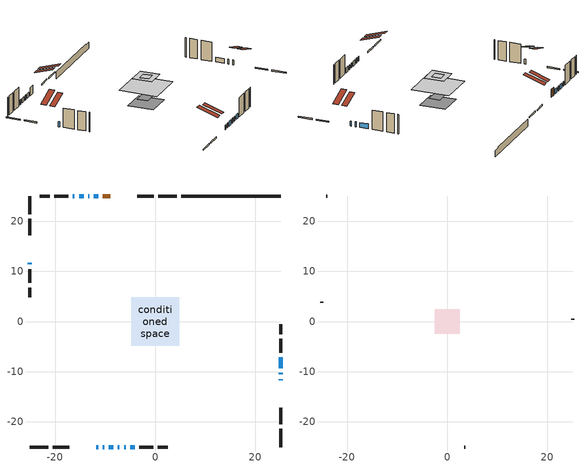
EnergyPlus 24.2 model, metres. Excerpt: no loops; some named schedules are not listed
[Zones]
conditioned space
 floor adiabatic (AdiabaticFloorConstruction): -4.82,-4.82 -4.82,4.82 4.82,4.82 4.82,-4.82 z2.67
 floor foundation (Slab1 construction): -3.25,-3.25 -3.25,3.25 3.25,3.25 3.25,-3.25 z-1.6
 floor foundation (Slab2 construction): -2.14,-1.29 -2.14,1.29 2.14,1.29 2.14,-1.29 z0
 wall outside (RimJoist1 construction): 4.3,25.04 0.64,25.04 / -25.04,-25.04 -21.38,-25.04 / -25.04,25.04 -25.04,21.38 / 25.04,-25.04 25.04,-21.38 z0.23:0.53
 wall outside (RimJoist2 construction): -0.29,25.04 -3.58,25.04 / -20.45,-25.04 -17.17,-25.04 / -25.04,20.45 -25.04,17.17 / 25.04,-20.45 25.04,-17.17 z0.23:0.53
 wall outside (AdiabaticWallConstruction 1): -9.01,25.04 -10.45,25.04 z0.23:2.26
 wall outside (AdiabaticWallConstruction): -11.73,-25.04 -11.41,-25.04 / -10.48,-25.04 -10.2,-25.04 / -25.04,11.73 -25.04,11.39 / 25.04,-11.73 25.04,-11.48 / -11.38,25.04 -12.27,25.04 / -9.27,-25.04 -8.38,-25.04 / -13.2,25.04 -13.35,25.04 / -7.45,-25.04 -7.14,-25.04 / 25.04,-10.55 25.04,-10.23 / 25.04,-9.31 25.04,-7.14 / -14.28,25.04 -15.2,25.04 / -16.12,25.04 -16.45,25.04 / -6.22,-25.04 -5.9,-25.04 / -4.97,-25.04 -4.11,-25.04 z0.23:1.45
 wall outside (Wall1 construction): -17.38,25.04 -20.13,25.04 / -3.19,-25.04 -0.44,-25.04 / -25.04,10.46 -25.04,7.71 / 25.04,-6.21 25.04,-3.47 z0.23:5.11
 wall outside (Wall2 construction): -21.06,25.04 -23.02,25.04 / 0.49,-25.04 2.45,-25.04 / -25.04,6.78 -25.04,4.82 / 25.04,-2.54 25.04,-0.58 z0.23:5.11
 wall foundation (FoundationWall1 construction): 5.23,25.04,-1.6 5.23,25.04,0.23 23.06,25.04,0.23 23.06,25.04,-0.05 25.04,25.04,-0.05 25.04,25.04,-1.6
 window (WindowConstruction 10): -11.73,-25.04 -11.41,-25.04 z0.23:1.45
 window (WindowConstruction 5): -10.48,-25.04 -10.2,-25.04 z0.23:1.45
 window (WindowConstruction 6): -25.04,11.73 -25.04,11.39 z0.23:1.45
 window (WindowConstruction 7): 25.04,-11.73 25.04,-11.48 z0.23:1.45
 window (WindowConstruction 8): -11.38,25.04 -12.27,25.04 z0.23:1.45
 window (WindowConstruction 9): -9.27,-25.04 -8.38,-25.04 z0.23:1.45
 window (WindowConstruction 12): -13.2,25.04 -13.35,25.04 z0.23:1.45
 window (WindowConstruction 13): -7.45,-25.04 -7.14,-25.04 z0.23:1.45
 window (WindowConstruction 11): 25.04,-10.55 25.04,-10.24 z0.23:1.45
 window (WindowConstruction): 25.04,-9.31 25.04,-7.14 z0.23:1.45
 window (WindowConstruction 1): -14.28,25.04 -15.19,25.04 z0.23:1.45
 window (WindowConstruction 2): -16.12,25.04 -16.45,25.04 z0.23:1.45
 window (WindowConstruction 3): -6.22,-25.04 -5.9,-25.04 z0.23:1.45
 window (WindowConstruction 4): -4.97,-25.04 -4.12,-25.04 z0.23:1.45
 door (Door): -9.01,25.04 -10.45,25.04 z0.23:2.26
 ceiling adiabatic (AdiabaticFloorConstruction): 4.82,-4.82 4.82,4.82 -4.82,4.82 -4.82,-4.82 z2.67
 roof outside (Roof2 construction): -8.08,25.04,5.11 -8.08,20.3,6.69 -6.83,20.3,6.69 -6.83,25.04,5.11; -12.66,-25.04,5.11 -12.66,-20.3,6.69 -13.91,-20.3,6.69 -13.91,-25.04,5.11; -25.04,12.66,5.11 -20.3,12.66,6.69 -20.3,13.91,6.69 -25.04,13.91,5.11; 25.04,-12.66,5.11 20.3,-12.66,6.69 20.3,-13.91,6.69 25.04,-13.91,5.11
attic - vented
 floor to conditioned space (Floor1 construction Reversed): -1.14,-1.14 -1.14,1.14 1.14,1.14 1.14,-1.14 z5.11
 floor to conditioned space (Floor2 construction Reversed): -2.48,-2.48 -2.48,2.48 2.48,2.48 2.48,-2.48 z5.11
 wall outside (Wall3 construction): -23.95,25.04 -24.11,25.04 / 3.38,-25.04 3.55,-25.04 / -25.04,3.89 -25.04,3.73 / 25.04,0.35 25.04,0.52 z0.23:5.11
 roof outside (Roof1 construction): -5.9,25.04,5.11 -5.9,19.73,6.88 -4.5,19.73,6.88 -4.5,25.04,5.11; -14.84,-25.04,5.11 -14.84,-19.73,6.88 -16.24,-19.73,6.88 -16.24,-25.04,5.11; -25.04,14.84,5.11 -19.73,14.84,6.88 -19.73,16.24,6.88 -25.04,16.24,5.11; 25.04,-14.84,5.11 19.73,-14.84,6.88 19.73,-16.24,6.88 25.04,-16.24,5.11
[Building]
Building 1: Terrain=Suburbs
[Site:Location]
Sydney AP_NS: Latitude {deg}=46.16; Longitude {deg}=-60.05; Time Zone {hr}=-4; Elevation {m}=62; Keep Site Location Information=Yes
[Site:GroundTemperature:Shallow]
2.62187, 0.93492, 0.799824, 1.60037, 4.8141, 8.01286, 10.786, 12.5427, 12.692, 11.2632, 8.56075, 5.46011
[Site:WaterMainsTemperature]
Calculation Method=Schedule; Temperature Schedule=mains temperature schedule
[Material] Roughness=Rough; Thermal Absorptance=0.9
Name | Thickness {m} | Conductivity {W/m-K} | Density {kg/m3} | Specific Heat {J/kg-K} | Solar Absorptance | Visible Absorptance
asphalt or fiberglass shingles | 0.00635 | 0.162714 | 1121.4 | 1465.45 | 0.4 | 0.4
ceiling loosefill ins | 0.0846667 | 0.0480833 | 16.02 | 1046.75 | 0.7 | 0.7
ceiling stud and cavity | 0.1397 | 0.103304 | 65.682 | 1177.47 | 0.7 | 0.7
ceiling stud and cavity 1 | 0.1397 | 0.0992955 | 65.682 | 1177.47 | 0.7 | 0.7
concrete 4.0 in. | 0.1016 | 1.803125 | 2242.8 | 837.4 | 0.7 | 0.7
concrete 8.0 in. | 0.2032 | 1.803125 | 2242.8 | 837.4 | 0.7 | 0.7
door material | 0.04445 | 0.053851 | 512.64 | 1214.23 | 0.7 | 0.7
floor covering | 0.0127 | 0.0433444 | 54.468 | 1339.84 | 0.6 | 0.6
floor rigid ins; wall rigid ins | 0.512978 | 0.029427 | 32.04 | 1214.23 | 0.7 | 0.7
floor stud and cavity | 0.1397 | 1.75129 | 37.0049 | 1207.88 | 0.7 | 0.7
furniture material conditioned space 1 | 0.1524 | 0.115458 | 640.8 | 1214.23 | 0.6 | 0.6
gypsum board | 0.0127 | 0.160291 | 801 | 837.4 | 0.6 | 0.6
osb sheathing 0.5 in. | 0.0127 | 0.115458 | 512.64 | 1214.23 | 0.7 | 0.7
osb sheathing 0.75 in. | 0.01905 | 0.115458 | 512.64 | 1214.23 | 0.7 | 0.7
rim joist stud and cavity | 0.0508 | 0.177588 | 50.32683 | 1063.81 | 0.6 | 0.6
rim joist stud and cavity 1 | 0.0508 | 0.153904 | 50.32683 | 1063.81 | 0.6 | 0.6
roof stud and cavity | 0.2032 | 4.30861 | 78.34581 | 1123.46 | 0.7 | 0.7
wall stud and cavity | 0.1397 | 1.32252 | 139.0536 | 1170.24 | 0.7 | 0.7
wall stud and cavity 1 | 0.1397 | 1.30083 | 139.0536 | 1170.24 | 0.7 | 0.7
wall stud and cavity 2 | 0.0889 | 6.1454 | 50.32683 | 1063.81 | 0.6 | 0.6
wall stud and cavity 3 | 0.0889 | 0.380278 | 52.3479 | 1209.89 | 0.7 | 0.7
wall stud and cavity 4 | 0.0889 | 0.391764 | 83.0341 | 1211.67 | 0.7 | 0.7
wood siding | 0.0254 | 0.102417 | 544.68 | 1172.36 | 0.4 | 0.4
wood siding 1 | 0.00254 | 0.102417 | 544.68 | 1172.36 | 0.4 | 0.4
wood siding 2; wood siding 3; wood siding 4 | 0.0254 | 0.102417 | 544.68 | 1172.36 | 0.7 | 0.7
[WindowMaterial:SimpleGlazingSystem]
Name | U-Factor {W/m2-K} | Solar Heat Gain Coefficient
WindowMaterial | 2.790737 | 0.61
WindowMaterial 1 | 2.75837 | 0.61
WindowMaterial 10 | 2.71068 | 0.48
WindowMaterial 2 | 5.02503 | 0.62
WindowMaterial 3 | 2.71863 | 0.51
WindowMaterial 4 | 2.77825 | 0.53
WindowMaterial 5 | 5.12553 | 0.64
WindowMaterial 6 | 2.75553 | 0.42
WindowMaterial 7 | 2.750991 | 0.43
WindowMaterial 8 | 2.76291 | 0.46
WindowMaterial 9 | 2.75156 | 0.41
[Construction]
AdiabaticFloorConstruction: floor stud and cavity, floor rigid ins, osb sheathing 0.75 in., floor covering
AdiabaticWallConstruction: wood siding 3, wall rigid ins, wall stud and cavity 3, gypsum board
AdiabaticWallConstruction 1: wood siding 4, wall rigid ins, wall stud and cavity 3, gypsum board
Door: door material
Floor1 construction Reversed: gypsum board, ceiling stud and cavity, ceiling loosefill ins
Floor2 construction Reversed: gypsum board, ceiling stud and cavity 1, ceiling loosefill ins
FoundationWall1 construction: concrete 8.0 in.
furniture construction conditioned space 1: furniture material conditioned space 1
PartitionWallConstruction: gypsum board, wall stud and cavity 4, gypsum board
RimJoist1 construction: wood siding 2, rim joist stud and cavity
RimJoist2 construction: wood siding 2, rim joist stud and cavity 1
Roof1 construction: asphalt or fiberglass shingles
Roof2 construction: asphalt or fiberglass shingles, osb sheathing 0.75 in., roof stud and cavity, gypsum board
Slab1 construction; Slab2 construction: concrete 4.0 in.
Wall1 construction: wood siding, osb sheathing 0.5 in., wall stud and cavity, gypsum board
Wall2 construction: wood siding, osb sheathing 0.5 in., wall stud and cavity 1, gypsum board
Wall3 construction: wood siding 1, wall stud and cavity 2
WindowConstruction: WindowMaterial
WindowConstruction 1: WindowMaterial 1
WindowConstruction 10; WindowConstruction 11: WindowMaterial 9
WindowConstruction 12; WindowConstruction 13: WindowMaterial 10
WindowConstruction 2: WindowMaterial 2
WindowConstruction 3: WindowMaterial 3
WindowConstruction 4: WindowMaterial 4
WindowConstruction 5: WindowMaterial 5
WindowConstruction 6: WindowMaterial 6
WindowConstruction 7: WindowMaterial 7
WindowConstruction 8; WindowConstruction 9: WindowMaterial 8
[Zone] Multiplier=1; Part of Total Floor Area=Yes
Name | Volume {m3}
attic - vented | 8.5436
conditioned space | 275.2
[Space]
Name | Zone | Volume {m3}
attic - vented 1 | attic - vented | 8.5436
conditioned space 1 | conditioned space | 275.2
[ZoneInfiltration:EffectiveLeakageArea]
infil attic - vented 1: Zone or Space=attic - vented 1; Schedule=Always On Discrete; Effective Air Leakage Area {cm2}=1049.29; Stack Coefficient=0.000462225; Wind Coefficient=1.4526e-05
[ZoneMixing]
whole house fan mix: Zone or Space=attic - vented; Schedule=Always On Continuous; Design Flow Rate Calculation Method=Flow/Zone; Design Flow Rate {m3/s}=0; Source Zone or Space=conditioned space
[SurfaceProperty:ExposedFoundationPerimeter] Exposed Perimeter Calculation Method=TotalExposedPerimeter
Name | Total Exposed Perimeter {m}
Slab1 | 19.812
Slab2 | 13.716
[InternalMass] Zone or ZoneList=conditioned space; Space or SpaceList=conditioned space 1
Name | Construction | Surface Area {m2}
furniture mass conditioned space 1 | furniture construction conditioned space 1 | 58.447
partition wall mass | PartitionWallConstruction | 146.118
[Lights]
interior lighting: Zone or ZoneList or Space or SpaceList=conditioned space 1; Schedule=interior lighting schedule; Design Level Calculation Method=LightingLevel; Lighting Level {W}=343.2; Return Air Fraction=0; Fraction Radiant=0.6; Fraction Visible=0.2; Fraction Replaceable=1
[People]
occupants: Zone or ZoneList or Space or SpaceList=conditioned space 1; Number of People Schedule=occupants schedule; Number of People Calculation Method=People; Number of People=3; Fraction Radiant=0.314171; Sensible Heat Fraction=0.56303; Activity Level Schedule=occupants activity schedule; Carbon Dioxide Generation Rate {m3/s-W}=0; Enable ASHRAE 55 Comfort Warnings=No; Mean Radiant Temperature Calculation Type=EnclosureAveraged
[ElectricEquipment] Zone or ZoneList or Space or SpaceList=conditioned space 1; Design Level Calculation Method=EquipmentLevel
Name | Schedule | Design Level {W} | Fraction Latent | Fraction Radiant | Fraction Lost
clothes dryer | clothes dryer schedule | 140.772 | 0.015 | 0.081 | 0.85
clothes washer | clothes washer schedule | 32.1985 | 0.03 | 0.162 | 0.7
cooking range | cooking range schedule | 215.147 | 0.08 | 0.432 | 0.2
dishwasher | dishwasher schedule | 66.8632 | 0.3 | 0.18 | 0.4
fridge | fridge schedule | 72.9452 | 0 | 0.6 | 0
mech vent house fan | mech vent house fan schedule | 0 | 0 | 0 | 1
mech vent house fan cfis | mech vent house fan cfis schedule | 0 | 0 | 0 | 0
misc plug loads | misc plug loads schedule | 494.7 | 0.045 | 0.513 | 0.1
whole house fan | Always On Discrete | 0 | 0 | 0 | 1
[OtherEquipment] Zone or ZoneList or Space or SpaceList=conditioned space 1; Design Level Calculation Method=EquipmentLevel
Name | Fuel Type | Schedule | Design Level {W} | Fraction Latent | Fraction Radiant | Fraction Lost
clothes dryer 1 | Electricity | clothes dryer schedule | 0 | 0.015 | 0.081 | 0.85
cooking range 1 | Electricity | cooking range schedule | 0 | 0.08 | 0.432 | 0.2
general water use latent | None | general water use schedule | 62.594 | 1 | 0 | 0
general water use sensible | None | general water use schedule | -61.6891 | 0 | 0.6 | 0
mech vent house fan latent load | None | Always On Discrete | 0 | 1 | 0 | 0
mech vent house fan sensible load | None | Always On Discrete | 0 | 0 | 0 | 0
water heater energy adjustment1 | Electricity | Always On Discrete | 0.01 | 0 | 0 | 1
[ZoneInfiltration:DesignFlowRate] Zone or ZoneList or Space or SpaceList=conditioned space 1; Schedule=Always On Discrete; Design Flow Rate Calculation Method=Flow/Zone; Design Flow Rate {m3/s}=0
infil flow; natural vent flow; whole house fan flow
[Foundation:Kiva] Initial Indoor Air Temperature {C}=18; Wall Depth Below Slab {m}=0.2032
Name | Wall Height Above Grade {m}
Foundation Kiva 1 | 0.230002
Foundation Kiva 2 | 0.1016
[Foundation:Kiva:Settings]
Soil Conductivity {W/m-K}=0.849921; Soil Density {kg/m3}=1842.3; Soil Specific Heat {J/kg-K}=418.7; Ground Solar Absorptivity=0.9; Ground Thermal Absorptivity=0.9; Ground Surface Roughness {m}=0.03; Far-Field Width {m}=40; Deep-Ground Boundary Condition=ZeroFlux; Deep-Ground Depth {m}=40; Minimum Cell Dimension {m}=0.2; Maximum Cell Growth Coefficient=3; Simulation Timestep=Timestep
[Exterior:Lights]
exterior lighting: Schedule=exterior lighting schedule; Design Level {W}=75.6
[Schedule:Constant]
Name | Hourly Value
Always On Continuous; mech vent house fan schedule; mech vent house fan cfis schedule; Always On Discrete | 1
occupants activity schedule | 117.228
fridge schedule | 0
[Schedule:Day:Interval]
interior lighting schedule day: No, 01:00, 0.108182, 04:00, 0.0901515, 05:00, 0.0991667, 06:00, 0.162273, 07:00, 0.270455, 08:00, 0.342576, 10:00, 0.369621, 11:00, 0.351591, 12:00, 0.333561, 13:00, 0.324545, 14:00, 0.31553, 15:00, 0.333561, 16:00, 0.369621, 17:00, 0.450758, 18:00, 0.585985, 19:00, 0.775303, 20:00, 0.955606, 21:00, 0.991667, 22:00, 0.712197, 23:00, 0.360606, 24:00, 0.162273
[Schedule:Week:Daily]
interior lighting schedule Week Rule - Jan1-Jan27: interior lighting schedule day, interior lighting schedule day, interior lighting schedule day, interior lighting schedule day, interior lighting schedule day, interior lighting schedule day, interior lighting schedule day, interior lighting schedule default day, interior lighting schedule default day, interior lighting schedule default day, interior lighting schedule default day, interior lighting schedule default day
interior lighting schedule Week Rule - Jan28-Feb3: interior lighting schedule day, interior lighting schedule day, interior lighting schedule day, interior lighting schedule day, interior lighting schedule day 1, interior lighting schedule day 1, interior lighting schedule day 1, interior lighting schedule default day, interior lighting schedule default day, interior lighting schedule default day, interior lighting schedule default day, interior lighting schedule default day
interior lighting schedule Week Rule - Feb4-Feb24: interior lighting schedule day 1, interior lighting schedule day 1, interior lighting schedule day 1, interior lighting schedule day 1, interior lighting schedule day 1, interior lighting schedule day 1, interior lighting schedule day 1, interior lighting schedule default day, interior lighting schedule default day, interior lighting schedule default day, interior lighting schedule default day, interior lighting schedule default day
interior lighting schedule Week Rule - Feb25-Mar3: interior lighting schedule day 1, interior lighting schedule day 1, interior lighting schedule day 1, interior lighting schedule day 1, interior lighting schedule day 2, interior lighting schedule day 2, interior lighting schedule day 2, interior lighting schedule default day, interior lighting schedule default day, interior lighting schedule default day, interior lighting schedule default day, interior lighting schedule default day
interior lighting schedule Week Rule - Mar4-Mar31: interior lighting schedule day 2, interior lighting schedule day 2, interior lighting schedule day 2, interior lighting schedule day 2, interior lighting schedule day 2, interior lighting schedule day 2, interior lighting schedule day 2, interior lighting schedule default day, interior lighting schedule default day, interior lighting schedule default day, interior lighting schedule default day, interior lighting schedule default day
interior lighting schedule Week Rule - Apr1-Apr28: interior lighting schedule day 3, interior lighting schedule day 3, interior lighting schedule day 3, interior lighting schedule day 3, interior lighting schedule day 3, interior lighting schedule day 3, interior lighting schedule day 3, interior lighting schedule default day, interior lighting schedule default day, interior lighting schedule default day, interior lighting schedule default day, interior lighting schedule default day
interior lighting schedule Week Rule - Apr29-May5: interior lighting schedule day 3, interior lighting schedule day 3, interior lighting schedule day 4, interior lighting schedule day 4, interior lighting schedule day 4, interior lighting schedule day 4, interior lighting schedule day 4, interior lighting schedule default day, interior lighting schedule default day, interior lighting schedule default day, interior lighting schedule default day, interior lighting schedule default day
interior lighting schedule Week Rule - May6-May26: interior lighting schedule day 4, interior lighting schedule day 4, interior lighting schedule day 4, interior lighting schedule day 4, interior lighting schedule day 4, interior lighting schedule day 4, interior lighting schedule day 4, interior lighting schedule default day, interior lighting schedule default day, interior lighting schedule default day, interior lighting schedule default day, interior lighting schedule default day
interior lighting schedule Week Rule - May27-Jun2: interior lighting schedule day 4, interior lighting schedule day 4, interior lighting schedule day 4, interior lighting schedule day 4, interior lighting schedule day 4, interior lighting schedule day 5, interior lighting schedule day 5, interior lighting schedule default day, interior lighting schedule default day, interior lighting schedule default day, interior lighting schedule default day, interior lighting schedule default day
interior lighting schedule Week Rule - Jun3-Jun30: interior lighting schedule day 5, interior lighting schedule day 5, interior lighting schedule day 5, interior lighting schedule day 5, interior lighting schedule day 5, interior lighting schedule day 5, interior lighting schedule day 5, interior lighting schedule default day, interior lighting schedule default day, interior lighting schedule default day, interior lighting schedule default day, interior lighting schedule default day
interior lighting schedule Week Rule - Jul1-Jul28: interior lighting schedule day 6, interior lighting schedule day 6, interior lighting schedule day 6, interior lighting schedule day 6, interior lighting schedule day 6, interior lighting schedule day 6, interior lighting schedule day 6, interior lighting schedule default day, interior lighting schedule default day, interior lighting schedule default day, interior lighting schedule default day, interior lighting schedule default day
interior lighting schedule Week Rule - Jul29-Aug4: interior lighting schedule day 6, interior lighting schedule day 6, interior lighting schedule day 6, interior lighting schedule day 7, interior lighting schedule day 7, interior lighting schedule day 7, interior lighting schedule day 7, interior lighting schedule default day, interior lighting schedule default day, interior lighting schedule default day, interior lighting schedule default day, interior lighting schedule default day
interior lighting schedule Week Rule - Aug5-Aug25: interior lighting schedule day 7, interior lighting schedule day 7, interior lighting schedule day 7, interior lighting schedule day 7, interior lighting schedule day 7, interior lighting schedule day 7, interior lighting schedule day 7, interior lighting schedule default day, interior lighting schedule default day, interior lighting schedule default day, interior lighting schedule default day, interior lighting schedule default day
interior lighting schedule Week Rule - Aug26-Sep1: interior lighting schedule day 7, interior lighting schedule day 7, interior lighting schedule day 7, interior lighting schedule day 7, interior lighting schedule day 7, interior lighting schedule day 7, interior lighting schedule day 8, interior lighting schedule default day, interior lighting schedule default day, interior lighting schedule default day, interior lighting schedule default day, interior lighting schedule default day
interior lighting schedule Week Rule - Sep2-Sep29: interior lighting schedule day 8, interior lighting schedule day 8, interior lighting schedule day 8, interior lighting schedule day 8, interior lighting schedule day 8, interior lighting schedule day 8, interior lighting schedule day 8, interior lighting schedule default day, interior lighting schedule default day, interior lighting schedule default day, interior lighting schedule default day, interior lighting schedule default day
interior lighting schedule Week Rule - Sep30-Oct6: interior lighting schedule day 8, interior lighting schedule day 9, interior lighting schedule day 9, interior lighting schedule day 9, interior lighting schedule day 9, interior lighting schedule day 9, interior lighting schedule day 9, interior lighting schedule default day, interior lighting schedule default day, interior lighting schedule default day, interior lighting schedule default day, interior lighting schedule default day
interior lighting schedule Week Rule - Oct7-Oct27: interior lighting schedule day 9, interior lighting schedule day 9, interior lighting schedule day 9, interior lighting schedule day 9, interior lighting schedule day 9, interior lighting schedule day 9, interior lighting schedule day 9, interior lighting schedule default day, interior lighting schedule default day, interior lighting schedule default day, interior lighting schedule default day, interior lighting schedule default day
interior lighting schedule Week Rule - Oct28-Nov3: interior lighting schedule day 9, interior lighting schedule day 9, interior lighting schedule day 9, interior lighting schedule day 9, interior lighting schedule day 10, interior lighting schedule day 10, interior lighting schedule day 10, interior lighting schedule default day, interior lighting schedule default day, interior lighting schedule default day, interior lighting schedule default day, interior lighting schedule default day
interior lighting schedule Week Rule - Nov4-Nov24: interior lighting schedule day 10, interior lighting schedule day 10, interior lighting schedule day 10, interior lighting schedule day 10, interior lighting schedule day 10, interior lighting schedule day 10, interior lighting schedule day 10, interior lighting schedule default day, interior lighting schedule default day, interior lighting schedule default day, interior lighting schedule default day, interior lighting schedule default day
interior lighting schedule Week Rule - Nov25-Dec1: interior lighting schedule day 10, interior lighting schedule day 10, interior lighting schedule day 10, interior lighting schedule day 10, interior lighting schedule day 10, interior lighting schedule day 10, interior lighting schedule day 11, interior lighting schedule default day, interior lighting schedule default day, interior lighting schedule default day, interior lighting schedule default day, interior lighting schedule default day
interior lighting schedule Week Rule - Dec2-Dec31: interior lighting schedule day 11, interior lighting schedule day 11, interior lighting schedule day 11, interior lighting schedule day 11, interior lighting schedule day 11, interior lighting schedule day 11, interior lighting schedule day 11, interior lighting schedule default day, interior lighting schedule default day, interior lighting schedule default day, interior lighting schedule default day, interior lighting schedule default day
occupants schedule Week Rule - Jan1-Dec31: occupants schedule day, occupants schedule day, occupants schedule day, occupants schedule day, occupants schedule day, occupants schedule day, occupants schedule day, occupants schedule default day, occupants schedule default day, occupants schedule default day, occupants schedule default day, occupants schedule default day
clothes dryer schedule Week Rule - Jan1-Dec31: clothes dryer schedule day, clothes dryer schedule day, clothes dryer schedule day, clothes dryer schedule day, clothes dryer schedule day, clothes dryer schedule day, clothes dryer schedule day, clothes dryer schedule default day, clothes dryer schedule default day, clothes dryer schedule default day, clothes dryer schedule default day, clothes dryer schedule default day
clothes washer schedule Week Rule - Jan1-Dec31: clothes washer schedule day, clothes washer schedule day, clothes washer schedule day, clothes washer schedule day, clothes washer schedule day, clothes washer schedule day, clothes washer schedule day, clothes washer schedule default day, clothes washer schedule default day, clothes washer schedule default day, clothes washer schedule default day, clothes washer schedule default day
cooking range schedule Week Rule - Jan1-Dec31: cooking range schedule day, cooking range schedule day, cooking range schedule day, cooking range schedule day, cooking range schedule day, cooking range schedule day, cooking range schedule day, cooking range schedule default day, cooking range schedule default day, cooking range schedule default day, cooking range schedule default day, cooking range schedule default day
dishwasher schedule Week Rule - Jan1-Dec31: dishwasher schedule day, dishwasher schedule day, dishwasher schedule day, dishwasher schedule day, dishwasher schedule day, dishwasher schedule day, dishwasher schedule day, dishwasher schedule default day, dishwasher schedule default day, dishwasher schedule default day, dishwasher schedule default day, dishwasher schedule default day
misc plug loads schedule Week Rule - Jan1-Dec31: misc plug loads schedule day, misc plug loads schedule day, misc plug loads schedule day, misc plug loads schedule day, misc plug loads schedule day, misc plug loads schedule day, misc plug loads schedule day, misc plug loads schedule default day, misc plug loads schedule default day, misc plug loads schedule default day, misc plug loads schedule default day, misc plug loads schedule default day
general water use schedule Week Rule - Jan1-Dec31: general water use schedule day, general water use schedule day, general water use schedule day, general water use schedule day, general water use schedule day, general water use schedule day, general water use schedule day, general water use schedule default day, general water use schedule default day, general water use schedule default day, general water use schedule default day, general water use schedule default day
exterior lighting schedule Week Rule - Jan1-Jan27: exterior lighting schedule day, exterior lighting schedule day, exterior lighting schedule day, exterior lighting schedule day, exterior lighting schedule day, exterior lighting schedule day, exterior lighting schedule day, exterior lighting schedule default day, exterior lighting schedule default day, exterior lighting schedule default day, exterior lighting schedule default day, exterior lighting schedule default day
exterior lighting schedule Week Rule - Jan28-Feb3: exterior lighting schedule day, exterior lighting schedule day, exterior lighting schedule day, exterior lighting schedule day, exterior lighting schedule day 1, exterior lighting schedule day 1, exterior lighting schedule day 1, exterior lighting schedule default day, exterior lighting schedule default day, exterior lighting schedule default day, exterior lighting schedule default day, exterior lighting schedule default day
exterior lighting schedule Week Rule - Feb4-Feb24: exterior lighting schedule day 1, exterior lighting schedule day 1, exterior lighting schedule day 1, exterior lighting schedule day 1, exterior lighting schedule day 1, exterior lighting schedule day 1, exterior lighting schedule day 1, exterior lighting schedule default day, exterior lighting schedule default day, exterior lighting schedule default day, exterior lighting schedule default day, exterior lighting schedule default day
exterior lighting schedule Week Rule - Feb25-Mar3: exterior lighting schedule day 1, exterior lighting schedule day 1, exterior lighting schedule day 1, exterior lighting schedule day 1, exterior lighting schedule day 2, exterior lighting schedule day 2, exterior lighting schedule day 2, exterior lighting schedule default day, exterior lighting schedule default day, exterior lighting schedule default day, exterior lighting schedule default day, exterior lighting schedule default day
exterior lighting schedule Week Rule - Mar4-Mar31: exterior lighting schedule day 2, exterior lighting schedule day 2, exterior lighting schedule day 2, exterior lighting schedule day 2, exterior lighting schedule day 2, exterior lighting schedule day 2, exterior lighting schedule day 2, exterior lighting schedule default day, exterior lighting schedule default day, exterior lighting schedule default day, exterior lighting schedule default day, exterior lighting schedule default day
exterior lighting schedule Week Rule - Apr1-Apr28: exterior lighting schedule day 3, exterior lighting schedule day 3, exterior lighting schedule day 3, exterior lighting schedule day 3, exterior lighting schedule day 3, exterior lighting schedule day 3, exterior lighting schedule day 3, exterior lighting schedule default day, exterior lighting schedule default day, exterior lighting schedule default day, exterior lighting schedule default day, exterior lighting schedule default day
exterior lighting schedule Week Rule - Apr29-May5: exterior lighting schedule day 3, exterior lighting schedule day 3, exterior lighting schedule day 4, exterior lighting schedule day 4, exterior lighting schedule day 4, exterior lighting schedule day 4, exterior lighting schedule day 4, exterior lighting schedule default day, exterior lighting schedule default day, exterior lighting schedule default day, exterior lighting schedule default day, exterior lighting schedule default day
exterior lighting schedule Week Rule - May6-May26: exterior lighting schedule day 4, exterior lighting schedule day 4, exterior lighting schedule day 4, exterior lighting schedule day 4, exterior lighting schedule day 4, exterior lighting schedule day 4, exterior lighting schedule day 4, exterior lighting schedule default day, exterior lighting schedule default day, exterior lighting schedule default day, exterior lighting schedule default day, exterior lighting schedule default day
exterior lighting schedule Week Rule - May27-Jun2: exterior lighting schedule day 4, exterior lighting schedule day 4, exterior lighting schedule day 4, exterior lighting schedule day 4, exterior lighting schedule day 4, exterior lighting schedule day 5, exterior lighting schedule day 5, exterior lighting schedule default day, exterior lighting schedule default day, exterior lighting schedule default day, exterior lighting schedule default day, exterior lighting schedule default day
exterior lighting schedule Week Rule - Jun3-Jun30: exterior lighting schedule day 5, exterior lighting schedule day 5, exterior lighting schedule day 5, exterior lighting schedule day 5, exterior lighting schedule day 5, exterior lighting schedule day 5, exterior lighting schedule day 5, exterior lighting schedule default day, exterior lighting schedule default day, exterior lighting schedule default day, exterior lighting schedule default day, exterior lighting schedule default day
exterior lighting schedule Week Rule - Jul1-Jul28: exterior lighting schedule day 6, exterior lighting schedule day 6, exterior lighting schedule day 6, exterior lighting schedule day 6, exterior lighting schedule day 6, exterior lighting schedule day 6, exterior lighting schedule day 6, exterior lighting schedule default day, exterior lighting schedule default day, exterior lighting schedule default day, exterior lighting schedule default day, exterior lighting schedule default day
exterior lighting schedule Week Rule - Jul29-Aug4: exterior lighting schedule day 6, exterior lighting schedule day 6, exterior lighting schedule day 6, exterior lighting schedule day 7, exterior lighting schedule day 7, exterior lighting schedule day 7, exterior lighting schedule day 7, exterior lighting schedule default day, exterior lighting schedule default day, exterior lighting schedule default day, exterior lighting schedule default day, exterior lighting schedule default day
exterior lighting schedule Week Rule - Aug5-Aug25: exterior lighting schedule day 7, exterior lighting schedule day 7, exterior lighting schedule day 7, exterior lighting schedule day 7, exterior lighting schedule day 7, exterior lighting schedule day 7, exterior lighting schedule day 7, exterior lighting schedule default day, exterior lighting schedule default day, exterior lighting schedule default day, exterior lighting schedule default day, exterior lighting schedule default day
exterior lighting schedule Week Rule - Aug26-Sep1: exterior lighting schedule day 7, exterior lighting schedule day 7, exterior lighting schedule day 7, exterior lighting schedule day 7, exterior lighting schedule day 7, exterior lighting schedule day 7, exterior lighting schedule day 8, exterior lighting schedule default day, exterior lighting schedule default day, exterior lighting schedule default day, exterior lighting schedule default day, exterior lighting schedule default day
exterior lighting schedule Week Rule - Sep2-Sep29: exterior lighting schedule day 8, exterior lighting schedule day 8, exterior lighting schedule day 8, exterior lighting schedule day 8, exterior lighting schedule day 8, exterior lighting schedule day 8, exterior lighting schedule day 8, exterior lighting schedule default day, exterior lighting schedule default day, exterior lighting schedule default day, exterior lighting schedule default day, exterior lighting schedule default day
exterior lighting schedule Week Rule - Sep30-Oct6: exterior lighting schedule day 8, exterior lighting schedule day 9, exterior lighting schedule day 9, exterior lighting schedule day 9, exterior lighting schedule day 9, exterior lighting schedule day 9, exterior lighting schedule day 9, exterior lighting schedule default day, exterior lighting schedule default day, exterior lighting schedule default day, exterior lighting schedule default day, exterior lighting schedule default day
exterior lighting schedule Week Rule - Oct7-Oct27: exterior lighting schedule day 9, exterior lighting schedule day 9, exterior lighting schedule day 9, exterior lighting schedule day 9, exterior lighting schedule day 9, exterior lighting schedule day 9, exterior lighting schedule day 9, exterior lighting schedule default day, exterior lighting schedule default day, exterior lighting schedule default day, exterior lighting schedule default day, exterior lighting schedule default day
exterior lighting schedule Week Rule - Oct28-Nov3: exterior lighting schedule day 9, exterior lighting schedule day 9, exterior lighting schedule day 9, exterior lighting schedule day 9, exterior lighting schedule day 10, exterior lighting schedule day 10, exterior lighting schedule day 10, exterior lighting schedule default day, exterior lighting schedule default day, exterior lighting schedule default day, exterior lighting schedule default day, exterior lighting schedule default day
exterior lighting schedule Week Rule - Nov4-Nov24: exterior lighting schedule day 10, exterior lighting schedule day 10, exterior lighting schedule day 10, exterior lighting schedule day 10, exterior lighting schedule day 10, exterior lighting schedule day 10, exterior lighting schedule day 10, exterior lighting schedule default day, exterior lighting schedule default day, exterior lighting schedule default day, exterior lighting schedule default day, exterior lighting schedule default day
exterior lighting schedule Week Rule - Nov25-Dec1: exterior lighting schedule day 10, exterior lighting schedule day 10, exterior lighting schedule day 10, exterior lighting schedule day 10, exterior lighting schedule day 10, exterior lighting schedule day 10, exterior lighting schedule day 11, exterior lighting schedule default day, exterior lighting schedule default day, exterior lighting schedule default day, exterior lighting schedule default day, exterior lighting schedule default day
exterior lighting schedule Week Rule - Dec2-Dec31: exterior lighting schedule day 11, exterior lighting schedule day 11, exterior lighting schedule day 11, exterior lighting schedule day 11, exterior lighting schedule day 11, exterior lighting schedule day 11, exterior lighting schedule day 11, exterior lighting schedule default day, exterior lighting schedule default day, exterior lighting schedule default day, exterior lighting schedule default day, exterior lighting schedule default day
[Schedule:Year]
interior lighting schedule: interior lighting schedule Week Rule - Jan1-Jan27, 1, 1, 1, 27, interior lighting schedule Week Rule - Jan28-Feb3, 1, 28, 2, 3, interior lighting schedule Week Rule - Feb4-Feb24, 2, 4, 2, 24, interior lighting schedule Week Rule - Feb25-Mar3, 2, 25, 3, 3, interior lighting schedule Week Rule - Mar4-Mar31, 3, 4, 3, 31, interior lighting schedule Week Rule - Apr1-Apr28, 4, 1, 4, 28, interior lighting schedule Week Rule - Apr29-May5, 4, 29, 5, 5, interior lighting schedule Week Rule - May6-May26, 5, 6, 5, 26, interior lighting schedule Week Rule - May27-Jun2, 5, 27, 6, 2, interior lighting schedule Week Rule - Jun3-Jun30, 6, 3, 6, 30, interior lighting schedule Week Rule - Jul1-Jul28, 7, 1, 7, 28, interior lighting schedule Week Rule - Jul29-Aug4, 7, 29, 8, 4, interior lighting schedule Week Rule - Aug5-Aug25, 8, 5, 8, 25, interior lighting schedule Week Rule - Aug26-Sep1, 8, 26, 9, 1, interior lighting schedule Week Rule - Sep2-Sep29, 9, 2, 9, 29, interior lighting schedule Week Rule - Sep30-Oct6, 9, 30, 10, 6, interior lighting schedule Week Rule - Oct7-Oct27, 10, 7, 10, 27, interior lighting schedule Week Rule - Oct28-Nov3, 10, 28, 11, 3, interior lighting schedule Week Rule - Nov4-Nov24, 11, 4, 11, 24, interior lighting schedule Week Rule - Nov25-Dec1, 11, 25, 12, 1, interior lighting schedule Week Rule - Dec2-Dec31, 12, 2, 12, 31
occupants schedule: occupants schedule Week Rule - Jan1-Dec31, 1, 1, 12, 31
clothes dryer schedule: clothes dryer schedule Week Rule - Jan1-Dec31, 1, 1, 12, 31
clothes washer schedule: clothes washer schedule Week Rule - Jan1-Dec31, 1, 1, 12, 31
cooking range schedule: cooking range schedule Week Rule - Jan1-Dec31, 1, 1, 12, 31
dishwasher schedule: dishwasher schedule Week Rule - Jan1-Dec31, 1, 1, 12, 31
misc plug loads schedule: misc plug loads schedule Week Rule - Jan1-Dec31, 1, 1, 12, 31
general water use schedule: general water use schedule Week Rule - Jan1-Dec31, 1, 1, 12, 31
exterior lighting schedule: exterior lighting schedule Week Rule - Jan1-Jan27, 1, 1, 1, 27, exterior lighting schedule Week Rule - Jan28-Feb3, 1, 28, 2, 3, exterior lighting schedule Week Rule - Feb4-Feb24, 2, 4, 2, 24, exterior lighting schedule Week Rule - Feb25-Mar3, 2, 25, 3, 3, exterior lighting schedule Week Rule - Mar4-Mar31, 3, 4, 3, 31, exterior lighting schedule Week Rule - Apr1-Apr28, 4, 1, 4, 28, exterior lighting schedule Week Rule - Apr29-May5, 4, 29, 5, 5, exterior lighting schedule Week Rule - May6-May26, 5, 6, 5, 26, exterior lighting schedule Week Rule - May27-Jun2, 5, 27, 6, 2, exterior lighting schedule Week Rule - Jun3-Jun30, 6, 3, 6, 30, exterior lighting schedule Week Rule - Jul1-Jul28, 7, 1, 7, 28, exterior lighting schedule Week Rule - Jul29-Aug4, 7, 29, 8, 4, exterior lighting schedule Week Rule - Aug5-Aug25, 8, 5, 8, 25, exterior lighting schedule Week Rule - Aug26-Sep1, 8, 26, 9, 1, exterior lighting schedule Week Rule - Sep2-Sep29, 9, 2, 9, 29, exterior lighting schedule Week Rule - Sep30-Oct6, 9, 30, 10, 6, exterior lighting schedule Week Rule - Oct7-Oct27, 10, 7, 10, 27, exterior lighting schedule Week Rule - Oct28-Nov3, 10, 28, 11, 3, exterior lighting schedule Week Rule - Nov4-Nov24, 11, 4, 11, 24, exterior lighting schedule Week Rule - Nov25-Dec1, 11, 25, 12, 1, exterior lighting schedule Week Rule - Dec2-Dec31, 12, 2, 12, 31
[Schedule:Compact]
mains temperature schedule: Through: 01/01, For: AllDays, Until: 24:00, 6.99889, Through: 01/02, For: AllDays, Until: 24:00, 6.94278, Through: 01/03, For: AllDays, Until: 24:00, 6.88722, Through: 01/04, For: AllDays, Until: 24:00, 6.83278, Through: 01/05, For: AllDays, Until: 24:00, 6.77944, Through: 01/06, For: AllDays, Until: 24:00, 6.72722, Through: 01/07, For: AllDays, Until: 24:00, 6.67556, Through: 01/08, For: AllDays, Until: 24:00, 6.62444, Through: 01/09, For: AllDays, Until: 24:00, 6.575, Through: 01/10, For: AllDays, Until: 24:00, 6.52611, Through: 01/11, For: AllDays, Until: 24:00, 6.47889, Through: 01/12, For: AllDays, Until: 24:00, 6.43222, Through: 01/13, For: AllDays, Until: 24:00, 6.38611, Through: 01/14, For: AllDays, Until: 24:00, 6.34167, Through: 01/15, For: AllDays, Until: 24:00, 6.29833, Through: 01/16, For: AllDays, Until: 24:00, 6.25556, Through: 01/17, For: AllDays, Until: 24:00, 6.21444, Through: 01/18, For: AllDays, Until: 24:00, 6.17389, Through: 01/19, For: AllDays, Until: 24:00, 6.135, Through: 01/20, For: AllDays, Until: 24:00, 6.09667, Through: 01/21, For: AllDays, Until: 24:00, 6.06, Through: 01/22, For: AllDays, Until: 24:00, 6.02389, Through: 01/23, For: AllDays, Until: 24:00, 5.98944, Through: 01/24, For: AllDays, Until: 24:00, 5.95611, Through: 01/25, For: AllDays, Until: 24:00, 5.92333, Through: 01/26, For: AllDays, Until: 24:00, 5.89222, Through: 01/27, For: AllDays, Until: 24:00, 5.86278, Through: 01/28, For: AllDays, Until: 24:00, 5.83389, Through: 01/29, For: AllDays, Until: 24:00, 5.80611, Through: 01/30, For: AllDays, Until: 24:00, 5.78, Through: 01/31, For: AllDays, Until: 24:00, 5.755, Through: 02/01, For: AllDays, Until: 24:00, 5.73111, Through: 02/02, For: AllDays, Until: 24:00, 5.70833, Through: 02/03, For: AllDays, Until: 24:00, 5.68722, Through: 02/04, For: AllDays, Until: 24:00, 5.66667, Through: 02/05, For: AllDays, Until: 24:00, 5.64778, Through: 02/06, For: AllDays, Until: 24:00, 5.63056, Through: 02/07, For: AllDays, Until: 24:00, 5.61389, Through: 02/08, For: AllDays, Until: 24:00, 5.59889, Through: 02/09, For: AllDays, Until: 24:00, 5.585, Through: 02/10, For: AllDays, Until: 24:00, 5.57278, Through: 02/11, For: AllDays, Until: 24:00, 5.56167, Through: 02/12, For: AllDays, Until: 24:00, 5.55167, Through: 02/13, For: AllDays, Until: 24:00, 5.54278, Through: 02/14, For: AllDays, Until: 24:00, 5.53556, Through: 02/15, For: AllDays, Until: 24:00, 5.52944, Through: 02/16, For: AllDays, Until: 24:00, 5.52444, Through: 02/17, For: AllDays, Until: 24:00, 5.52111, Through: 02/18, For: AllDays, Until: 24:00, 5.51889, Through: 02/19, For: AllDays, Until: 24:00, 5.51833, Through: 02/20, For: AllDays, Until: 24:00, 5.51889, Through: 02/21, For: AllDays, Until: 24:00, 5.52056, Through: 02/22, For: AllDays, Until: 24:00, 5.52333, Through: 02/23, For: AllDays, Until: 24:00, 5.52778, Through: 02/24, For: AllDays, Until: 24:00, 5.53333, Through: 02/25, For: AllDays, Until: 24:00, 5.54056, Through: 02/26, For: AllDays, Until: 24:00, 5.54833, Through: 02/27, For: AllDays, Until: 24:00, 5.55833, Through: 02/28, For: AllDays, Until: 24:00, 5.56889, Through: 03/01, For: AllDays, Until: 24:00, 5.58111, Through: 03/02, For: AllDays, Until: 24:00, 5.59444, Through: 03/03, For: AllDays, Until: 24:00, 5.60889, Through: 03/04, For: AllDays, Until: 24:00, 5.625, Through: 03/05, For: AllDays, Until: 24:00, 5.64222, Through: 03/06, For: AllDays, Until: 24:00, 5.66056, Through: 03/07, For: AllDays, Until: 24:00, 5.68056, Through: 03/08, For: AllDays, Until: 24:00, 5.70167, Through: 03/09, For: AllDays, Until: 24:00, 5.72389, Through: 03/10, For: AllDays, Until: 24:00, 5.74722, Through: 03/11, For: AllDays, Until: 24:00, 5.77167, Through: 03/12, For: AllDays, Until: 24:00, 5.79778, Through: 03/13, For: AllDays, Until: 24:00, 5.825, Through: 03/14, For: AllDays, Until: 24:00, 5.85333, Through: 03/15, For: AllDays, Until: 24:00, 5.88278, Through: 03/16, For: AllDays, Until: 24:00, 5.91333, Through: 03/17, For: AllDays, Until: 24:00, 5.94556, Through: 03/18, For: AllDays, Until: 24:00, 5.97889, Through: 03/19, For: AllDays, Until: 24:00, 6.01278, Through: 03/20, For: AllDays, Until: 24:00, 6.04833, Through: 03/21, For: AllDays, Until: 24:00, 6.085, Through: 03/22, For: AllDays, Until: 24:00, 6.12278, Through: 03/23, For: AllDays, Until: 24:00, 6.16167, Through: 03/24, For: AllDays, Until: 24:00, 6.20167, Through: 03/25, For: AllDays, Until: 24:00, 6.24222, Through: 03/26, For: AllDays, Until: 24:00, 6.28444, Through: 03/27, For: AllDays, Until: 24:00, 6.32778, Through: 03/28, For: AllDays, Until: 24:00, 6.37222, Through: 03/29, For: AllDays, Until: 24:00, 6.41722, Through: 03/30, For: AllDays, Until: 24:00, 6.46389, Through: 03/31, For: AllDays, Until: 24:00, 6.51111, Through: 04/01, For: AllDays, Until: 24:00, 6.55944, Through: 04/02, For: AllDays, Until: 24:00, 6.60889, Through: 04/03, For: AllDays, Until: 24:00, 6.65944, Through: 04/04, For: AllDays, Until: 24:00, 6.71056, Through: 04/05, For: AllDays, Until: 24:00, 6.76278, Through: 04/06, For: AllDays, Until: 24:00, 6.81611, Through: 04/07, For: AllDays, Until: 24:00, 6.87, Through: 04/08, For: AllDays, Until: 24:00, 6.925, Through: 04/09, For: AllDays, Until: 24:00, 6.98111, Through: 04/10, For: AllDays, Until: 24:00, 7.03778, Through: 04/11, For: AllDays, Until: 24:00, 7.09556, Through: 04/12, For: AllDays, Until: 24:00, 7.15389, Through: 04/13, For: AllDays, Until: 24:00, 7.21333, Through: 04/14, For: AllDays, Until: 24:00, 7.27333, Through: 04/15, For: AllDays, Until: 24:00, 7.33389, Through: 04/16, For: AllDays, Until: 24:00, 7.39556, Through: 04/17, For: AllDays, Until: 24:00, 7.45778, Through: 04/18, For: AllDays, Until: 24:00, 7.52111, Through: 04/19, For: AllDays, Until: 24:00, 7.585, Through: 04/20, For: AllDays, Until: 24:00, 7.64944, Through: 04/21, For: AllDays, Until: 24:00, 7.71444, Through: 04/22, For: AllDays, Until: 24:00, 7.78, Through: 04/23, For: AllDays, Until: 24:00, 7.84667, Through: 04/24, For: AllDays, Until: 24:00, 7.91389, Through: 04/25, For: AllDays, Until: 24:00, 7.98111, Through: 04/26, For: AllDays, Until: 24:00, 8.04944, Through: 04/27, For: AllDays, Until: 24:00, 8.11833, Through: 04/28, For: AllDays, Until: 24:00, 8.18778, Through: 04/29, For: AllDays, Until: 24:00, 8.25722, Through: 04/30, For: AllDays, Until: 24:00, 8.32778, Through: 05/01, For: AllDays, Until: 24:00, 8.39833, Through: 05/02, For: AllDays, Until: 24:00, 8.46944, Through: 05/03, For: AllDays, Until: 24:00, 8.54111, Through: 05/04, For: AllDays, Until: 24:00, 8.61333, Through: 05/05, For: AllDays, Until: 24:00, 8.68556, Through: 05/06, For: AllDays, Until: 24:00, 8.75833, Through: 05/07, For: AllDays, Until: 24:00, 8.83167, Through: 05/08, For: AllDays, Until: 24:00, 8.905, Through: 05/09, For: AllDays, Until: 24:00, 8.97889, Through: 05/10, For: AllDays, Until: 24:00, 9.05278, Through: 05/11, For: AllDays, Until: 24:00, 9.12722, Through: 05/12, For: AllDays, Until: 24:00, 9.20167, Through: 05/13, For: AllDays, Until: 24:00, 9.27667, Through: 05/14, For: AllDays, Until: 24:00, 9.35111, Through: 05/15, For: AllDays, Until: 24:00, 9.42611, Through: 05/16, For: AllDays, Until: 24:00, 9.50167, Through: 05/17, For: AllDays, Until: 24:00, 9.57667, Through: 05/18, For: AllDays, Until: 24:00, 9.65222, Through: 05/19, For: AllDays, Until: 24:00, 9.72778, Through: 05/20, For: AllDays, Until: 24:00, 9.80333, Through: 05/21, For: AllDays, Until: 24:00, 9.87889, Through: 05/22, For: AllDays, Until: 24:00, 9.95444, Through: 05/23, For: AllDays, Until: 24:00, 10.0306, Through: 05/24, For: AllDays, Until: 24:00, 10.1061, Through: 05/25, For: AllDays, Until: 24:00, 10.1811, Through: 05/26, For: AllDays, Until: 24:00, 10.2567, Through: 05/27, For: AllDays, Until: 24:00, 10.3322, Through: 05/28, For: AllDays, Until: 24:00, 10.4072, Through: 05/29, For: AllDays, Until: 24:00, 10.4822, Through: 05/30, For: AllDays, Until: 24:00, 10.5572, Through: 05/31, For: AllDays, Until: 24:00, 10.6322, Through: 06/01, For: AllDays, Until: 24:00, 10.7067, Through: 06/02, For: AllDays, Until: 24:00, 10.7806, Through: 06/03, For: AllDays, Until: 24:00, 10.8544, Through: 06/04, For: AllDays, Until: 24:00, 10.9283, Through: 06/05, For: AllDays, Until: 24:00, 11.0017, Through: 06/06, For: AllDays, Until: 24:00, 11.075, Through: 06/07, For: AllDays, Until: 24:00, 11.1478, Through: 06/08, For: AllDays, Until: 24:00, 11.22, Through: 06/09, For: AllDays, Until: 24:00, 11.2922, Through: 06/10, For: AllDays, Until: 24:00, 11.3633, Through: 06/11, For: AllDays, Until: 24:00, 11.4344, Through: 06/12, For: AllDays, Until: 24:00, 11.5056, Through: 06/13, For: AllDays, Until: 24:00, 11.5756, Through: 06/14, For: AllDays, Until: 24:00, 11.6456, Through: 06/15, For: AllDays, Until: 24:00, 11.7144, Through: 06/16, For: AllDays, Until: 24:00, 11.7833, Through: 06/17, For: AllDays, Until: 24:00, 11.8517, Through: 06/18, For: AllDays, Until: 24:00, 11.9189, Through: 06/19, For: AllDays, Until: 24:00, 11.9861, Through: 06/20, For: AllDays, Until: 24:00, 12.0522, Through: 06/21, For: AllDays, Until: 24:00, 12.1178, Through: 06/22, For: AllDays, Until: 24:00, 12.1833, Through: 06/23, For: AllDays, Until: 24:00, 12.2472, Through: 06/24, For: AllDays, Until: 24:00, 12.3111, Through: 06/25, For: AllDays, Until: 24:00, 12.3739, Through: 06/26, For: AllDays, Until: 24:00, 12.4367, Through: 06/27, For: AllDays, Until: 24:00, 12.4978, Through: 06/28, For: AllDays, Until: 24:00, 12.5589, Through: 06/29, For: AllDays, Until: 24:00, 12.6189, Through: 06/30, For: AllDays, Until: 24:00, 12.6778, Through: 07/01, For: AllDays, Until: 24:00, 12.7361, Through: 07/02, For: AllDays, Until: 24:00, 12.7939, Through: 07/03, For: AllDays, Until: 24:00, 12.8506, Through: 07/04, For: AllDays, Until: 24:00, 12.9061, Through: 07/05, For: AllDays, Until: 24:00, 12.9611, Through: 07/06, For: AllDays, Until: 24:00, 13.015, Through: 07/07, For: AllDays, Until: 24:00, 13.0678, Through: 07/08, For: AllDays, Until: 24:00, 13.12, Through: 07/09, For: AllDays, Until: 24:00, 13.1711, Through: 07/10, For: AllDays, Until: 24:00, 13.2217, Through: 07/11, For: AllDays, Until: 24:00, 13.2711, Through: 07/12, For: AllDays, Until: 24:00, 13.3189, Through: 07/13, For: AllDays, Until: 24:00, 13.3661, Through: 07/14, For: AllDays, Until: 24:00, 13.4128, Through: 07/15, For: AllDays, Until: 24:00, 13.4578, Through: 07/16, For: AllDays, Until: 24:00, 13.5017, Through: 07/17, For: AllDays, Until: 24:00, 13.545, Through: 07/18, For: AllDays, Until: 24:00, 13.5867, Through: 07/19, For: AllDays, Until: 24:00, 13.6278, Through: 07/20, For: AllDays, Until: 24:00, 13.6678, Through: 07/21, For: AllDays, Until: 24:00, 13.7061, Through: 07/22, For: AllDays, Until: 24:00, 13.7439, Through: 07/23, For: AllDays, Until: 24:00, 13.7806, Through: 07/24, For: AllDays, Until: 24:00, 13.8156, Through: 07/25, For: AllDays, Until: 24:00, 13.85, Through: 07/26, For: AllDays, Until: 24:00, 13.8828, Through: 07/27, For: AllDays, Until: 24:00, 13.9144, Through: 07/28, For: AllDays, Until: 24:00, 13.945, Through: 07/29, For: AllDays, Until: 24:00, 13.9744, Through: 07/30, For: AllDays, Until: 24:00, 14.0028, Through: 07/31, For: AllDays, Until: 24:00, 14.0294, Through: 08/01, For: AllDays, Until: 24:00, 14.0556, Through: 08/02, For: AllDays, Until: 24:00, 14.08, Through: 08/03, For: AllDays, Until: 24:00, 14.1033, Through: 08/04, For: AllDays, Until: 24:00, 14.1256, Through: 08/05, For: AllDays, Until: 24:00, 14.1461, Through: 08/06, For: AllDays, Until: 24:00, 14.1656, Through: 08/07, For: AllDays, Until: 24:00, 14.1839, Through: 08/08, For: AllDays, Until: 24:00, 14.2011, Through: 08/09, For: AllDays, Until: 24:00, 14.2172, Through: 08/10, For: AllDays, Until: 24:00, 14.2317, Through: 08/11, For: AllDays, Until: 24:00, 14.2444, Through: 08/12, For: AllDays, Until: 24:00, 14.2567, Through: 08/13, For: AllDays, Until: 24:00, 14.2672, Through: 08/14, For: AllDays, Until: 24:00, 14.2767, Through: 08/15, For: AllDays, Until: 24:00, 14.2844, Through: 08/16, For: AllDays, Until: 24:00, 14.2917, Through: 08/17, For: AllDays, Until: 24:00, 14.2972, Through: 08/18, For: AllDays, Until: 24:00, 14.3011, Through: 08/19, For: AllDays, Until: 24:00, 14.3039, Through: 08/20, For: AllDays, Until: 24:00, 14.3056, Through: 08/21, For: AllDays, Until: 24:00, 14.3061, Through: 08/22, For: AllDays, Until: 24:00, 14.305, Through: 08/23, For: AllDays, Until: 24:00, 14.3028, Through: 08/24, For: AllDays, Until: 24:00, 14.2989, Through: 08/25, For: AllDays, Until: 24:00, 14.2939, Through: 08/26, For: AllDays, Until: 24:00, 14.2878, Through: 08/27, For: AllDays, Until: 24:00, 14.28, Through: 08/28, For: AllDays, Until: 24:00, 14.2717, Through: 08/29, For: AllDays, Until: 24:00, 14.2611, Through: 08/30, For: AllDays, Until: 24:00, 14.25, Through: 08/31, For: AllDays, Until: 24:00, 14.2372, Through: 09/01, For: AllDays, Until: 24:00, 14.2233, Through: 09/02, For: AllDays, Until: 24:00, 14.2083, Through: 09/03, For: AllDays, Until: 24:00, 14.1917, Through: 09/04, For: AllDays, Until: 24:00, 14.1739, Through: 09/05, For: AllDays, Until: 24:00, 14.155, Through: 09/06, For: AllDays, Until: 24:00, 14.1344, Through: 09/07, For: AllDays, Until: 24:00, 14.1128, Through: 09/08, For: AllDays, Until: 24:00, 14.09, Through: 09/09, For: AllDays, Until: 24:00, 14.0661, Through: 09/10, For: AllDays, Until: 24:00, 14.0411, Through: 09/11, For: AllDays, Until: 24:00, 14.0144, Through: 09/12, For: AllDays, Until: 24:00, 13.9867, Through: 09/13, For: AllDays, Until: 24:00, 13.9578, Through: 09/14, For: AllDays, Until: 24:00, 13.9278, Through: 09/15, For: AllDays, Until: 24:00, 13.8967, Through: 09/16, For: AllDays, Until: 24:00, 13.8639, Through: 09/17, For: AllDays, Until: 24:00, 13.8306, Through: 09/18, For: AllDays, Until: 24:00, 13.7956, Through: 09/19, For: AllDays, Until: 24:00, 13.7594, Through: 09/20, For: AllDays, Until: 24:00, 13.7228, Through: 09/21, For: AllDays, Until: 24:00, 13.6844, Through: 09/22, For: AllDays, Until: 24:00, 13.645, Through: 09/23, For: AllDays, Until: 24:00, 13.6044, Through: 09/24, For: AllDays, Until: 24:00, 13.5628, Through: 09/25, For: AllDays, Until: 24:00, 13.5206, Through: 09/26, For: AllDays, Until: 24:00, 13.4767, Through: 09/27, For: AllDays, Until: 24:00, 13.4322, Through: 09/28, For: AllDays, Until: 24:00, 13.3861, Through: 09/29, For: AllDays, Until: 24:00, 13.3394, Through: 09/30, For: AllDays, Until: 24:00, 13.2917, Through: 10/01, For: AllDays, Until: 24:00, 13.2428, Through: 10/02, For: AllDays, Until: 24:00, 13.1928, Through: 10/03, For: AllDays, Until: 24:00, 13.1422, Through: 10/04, For: AllDays, Until: 24:00, 13.0906, Through: 10/05, For: AllDays, Until: 24:00, 13.0378, Through: 10/06, For: AllDays, Until: 24:00, 12.9844, Through: 10/07, For: AllDays, Until: 24:00, 12.9294, Through: 10/08, For: AllDays, Until: 24:00, 12.8744, Through: 10/09, For: AllDays, Until: 24:00, 12.8178, Through: 10/10, For: AllDays, Until: 24:00, 12.7611, Through: 10/11, For: AllDays, Until: 24:00, 12.7028, Through: 10/12, For: AllDays, Until: 24:00, 12.6439, Through: 10/13, For: AllDays, Until: 24:00, 12.5844, Through: 10/14, For: AllDays, Until: 24:00, 12.5239, Through: 10/15, For: AllDays, Until: 24:00, 12.4628, Through: 10/16, For: AllDays, Until: 24:00, 12.4011, Through: 10/17, For: AllDays, Until: 24:00, 12.3383, Through: 10/18, For: AllDays, Until: 24:00, 12.275, Through: 10/19, For: AllDays, Until: 24:00, 12.2106, Through: 10/20, For: AllDays, Until: 24:00, 12.1461, Through: 10/21, For: AllDays, Until: 24:00, 12.0806, Through: 10/22, For: AllDays, Until: 24:00, 12.0144, Through: 10/23, For: AllDays, Until: 24:00, 11.9478, Through: 10/24, For: AllDays, Until: 24:00, 11.8806, Through: 10/25, For: AllDays, Until: 24:00, 11.8128, Through: 10/26, For: AllDays, Until: 24:00, 11.7439, Through: 10/27, For: AllDays, Until: 24:00, 11.675, Through: 10/28, For: AllDays, Until: 24:00, 11.6056, Through: 10/29, For: AllDays, Until: 24:00, 11.5356, Through: 10/30, For: AllDays, Until: 24:00, 11.465, Through: 10/31, For: AllDays, Until: 24:00, 11.3939, Through: 11/01, For: AllDays, Until: 24:00, 11.3228, Through: 11/02, For: AllDays, Until: 24:00, 11.2511, Through: 11/03, For: AllDays, Until: 24:00, 11.1789, Through: 11/04, For: AllDays, Until: 24:00, 11.1061, Through: 11/05, For: AllDays, Until: 24:00, 11.0333, Through: 11/06, For: AllDays, Until: 24:00, 10.96, Through: 11/07, For: AllDays, Until: 24:00, 10.8861, Through: 11/08, For: AllDays, Until: 24:00, 10.8122, Through: 11/09, For: AllDays, Until: 24:00, 10.7383, Through: 11/10, For: AllDays, Until: 24:00, 10.6639, Through: 11/11, For: AllDays, Until: 24:00, 10.5894, Through: 11/12, For: AllDays, Until: 24:00, 10.5144, Through: 11/13, For: AllDays, Until: 24:00, 10.4394, Through: 11/14, For: AllDays, Until: 24:00, 10.3644, Through: 11/15, For: AllDays, Until: 24:00, 10.2889, Through: 11/16, For: AllDays, Until: 24:00, 10.2139, Through: 11/17, For: AllDays, Until: 24:00, 10.1383, Through: 11/18, For: AllDays, Until: 24:00, 10.0628, Through: 11/19, For: AllDays, Until: 24:00, 9.98722, Through: 11/20, For: AllDays, Until: 24:00, 9.91167, Through: 11/21, For: AllDays, Until: 24:00, 9.83611, Through: 11/22, For: AllDays, Until: 24:00, 9.76, Through: 11/23, For: AllDays, Until: 24:00, 9.68444, Through: 11/24, For: AllDays, Until: 24:00, 9.60944, Through: 11/25, For: AllDays, Until: 24:00, 9.53389, Through: 11/26, For: AllDays, Until: 24:00, 9.45833, Through: 11/27, For: AllDays, Until: 24:00, 9.38333, Through: 11/28, For: AllDays, Until: 24:00, 9.30833, Through: 11/29, For: AllDays, Until: 24:00, 9.23389, Through: 11/30, For: AllDays, Until: 24:00, 9.15889, Through: 12/01, For: AllDays, Until: 24:00, 9.08444, Through: 12/02, For: AllDays, Until: 24:00, 9.01056, Through: 12/03, For: AllDays, Until: 24:00, 8.93667, Through: 12/04, For: AllDays, Until: 24:00, 8.86333, Through: 12/05, For: AllDays, Until: 24:00, 8.79, Through: 12/06, For: AllDays, Until: 24:00, 8.71667, Through: 12/07, For: AllDays, Until: 24:00, 8.64444, Through: 12/08, For: AllDays, Until: 24:00, 8.57222, Through: 12/09, For: AllDays, Until: 24:00, 8.5, Through: 12/10, For: AllDays, Until: 24:00, 8.42889, Through: 12/11, For: AllDays, Until: 24:00, 8.35778, Through: 12/12, For: AllDays, Until: 24:00, 8.28722, Through: 12/13, For: AllDays, Until: 24:00, 8.21722, Through: 12/14, For: AllDays, Until: 24:00, 8.14778, Through: 12/15, For: AllDays, Until: 24:00, 8.07889, Through: 12/16, For: AllDays, Until: 24:00, 8.01056, Through: 12/17, For: AllDays, Until: 24:00, 7.94278, Through: 12/18, For: AllDays, Until: 24:00, 7.87556, Through: 12/19, For: AllDays, Until: 24:00, 7.80889, Through: 12/20, For: AllDays, Until: 24:00, 7.74278, Through: 12/21, For: AllDays, Until: 24:00, 7.67722, Through: 12/22, For: AllDays, Until: 24:00, 7.61222, Through: 12/23, For: AllDays, Until: 24:00, 7.54833, Through: 12/24, For: AllDays, Until: 24:00, 7.485, Through: 12/25, For: AllDays, Until: 24:00, 7.42222, Through: 12/26, For: AllDays, Until: 24:00, 7.36, Through: 12/27, For: AllDays, Until: 24:00, 7.29889, Through: 12/28, For: AllDays, Until: 24:00, 7.23889, Through: 12/29, For: AllDays, Until: 24:00, 7.17889, Through: 12/30, For: AllDays, Until: 24:00, 7.12056, Through: 12/31, For: AllDays, Until: 24:00, 7.06222
